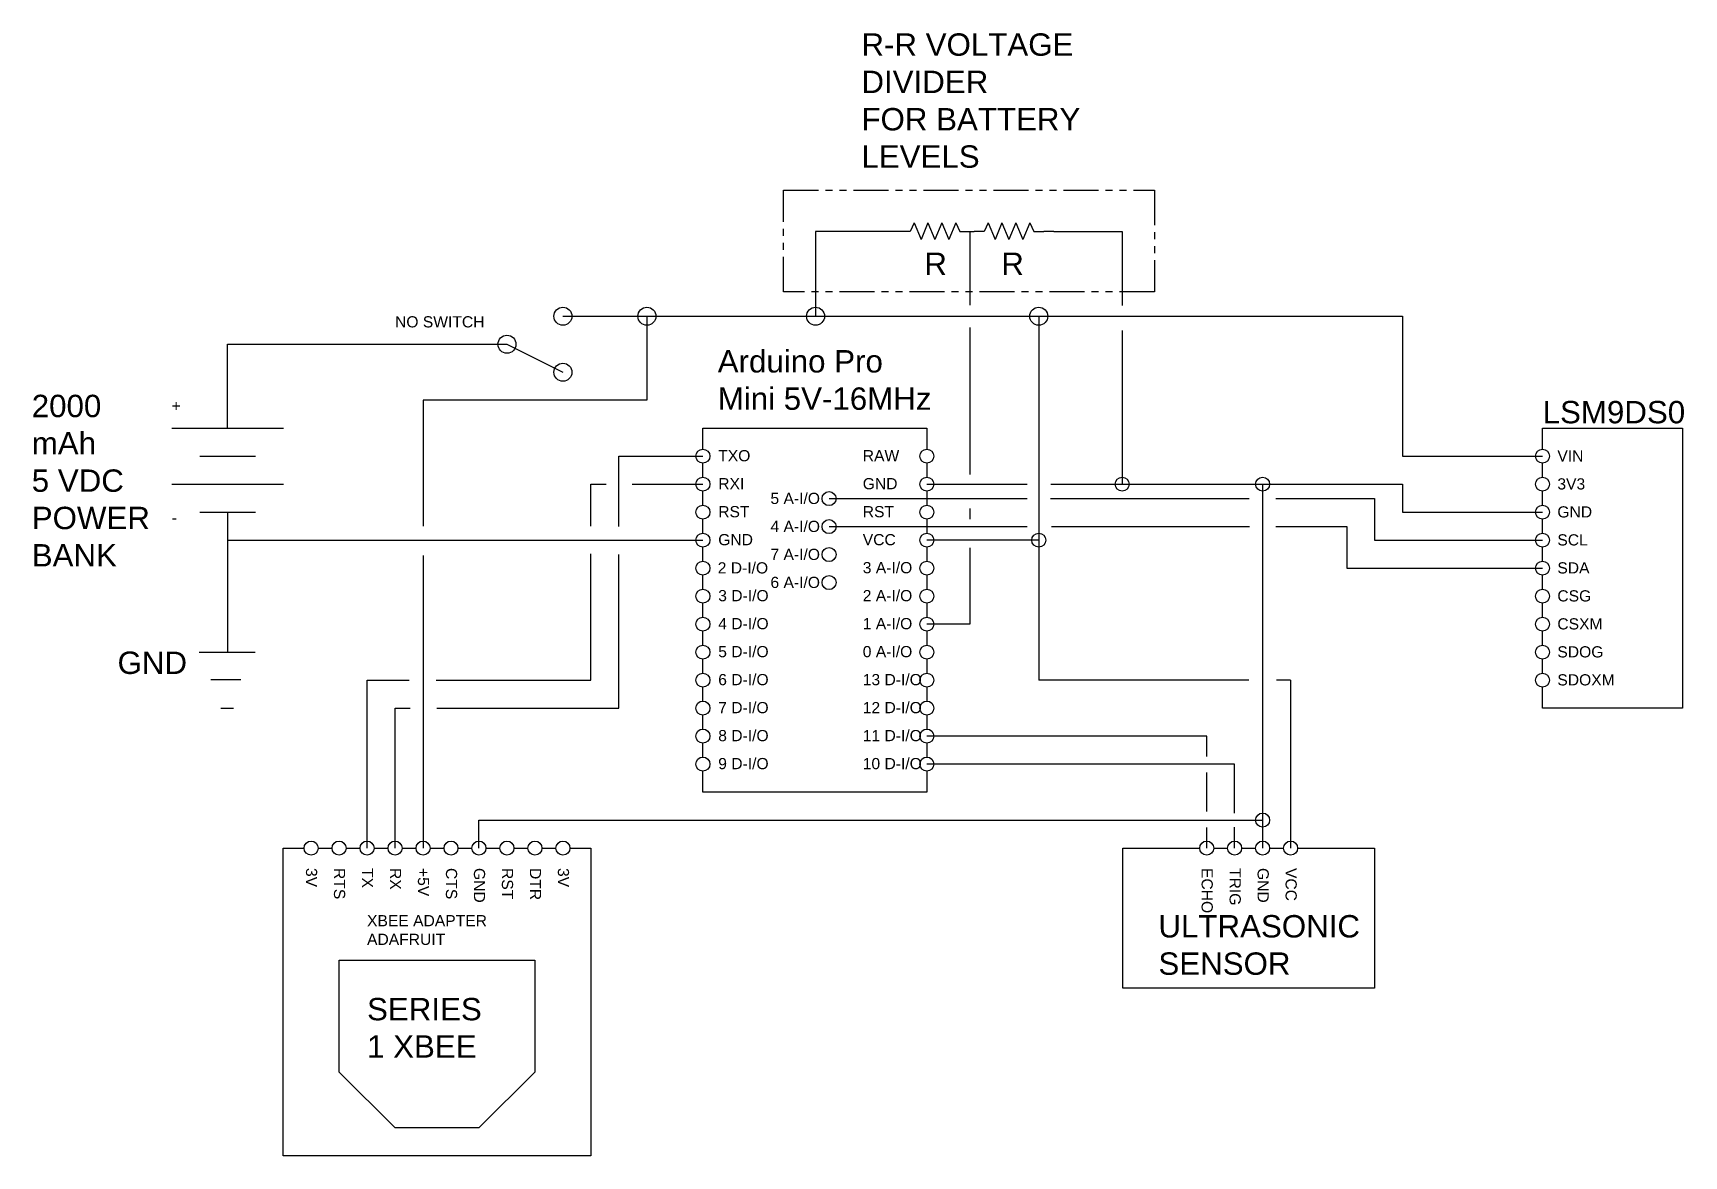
# Model space of a CAD drawing. Header units: inches. Extents: x 8 to 37.5, y 4.5 to 24.6.
import ezdxf

# ---------------------------------------------------------------- set-up
doc = ezdxf.new("R2010")
doc.units = ezdxf.units.IN
doc.header["$MEASUREMENT"] = 0
doc.linetypes.add('PHANTOM2', pattern=[1.25, 0.625, -0.125, 0.125, -0.125, 0.125, -0.125])
doc.styles.get("Standard").update_dxf_attribs({"font": 'arial.ttf'})

# ---------------------------------------------------------------- blocks, each defined once
blk = doc.blocks.new('resistor')
for p, q in [((386.001, 560.985), (386.125, 561.284)), ((386.249, 560.985), (386.125, 561.284)), ((386.249, 560.985), (386.373, 561.284)), ((386.497, 560.985), (386.373, 561.284)), ((386.497, 560.985), (386.621, 561.284)), ((386.746, 560.985), (386.621, 561.284)), ((385.929, 561.141), (385.75, 561.141)), ((386.001, 560.985), (385.929, 561.141)), ((386.746, 560.985), (386.817, 561.141)), ((386.817, 561.141), (386.996, 561.141))]:
    blk.add_line(p, q)

msp = doc.modelspace()

# ---------------------------------------------------------------- linework, layer by layer
for p, q in [((23.522, 21.015), (22.012, 21.015)), ((22.012, 21.015), (22.012, 19.5)), ((23.522, 21.015), (23.522, 21.015)), ((24.768, 21.015), (24.844, 21.015)), ((24.768, 21.015), (24.768, 19.697)), ((26.268, 21.012), (26.09, 21.014)), ((26.268, 21.012), (27.49, 21.012)), ((27.49, 21.012), (27.49, 19.693)), ((17.5, 19.5), (26, 19.5)), ((19, 19.5), (19, 18)), ((26, 19.5), (26, 15.5)), ((26, 19.5), (32.5, 19.5)), ((32.5, 19.5), (32.5, 17)), ((24.768, 19.298), (24.768, 16.673)), ((27.49, 19.246), (27.49, 16.5)), ((11.51, 17.5), (11.51, 19)), ((11.51, 19), (16.5, 19)), ((16.5, 19), (16.5, 19)), ((16.5, 19), (17.5, 18.5)), ((19, 18), (15, 18)), ((15, 18), (15, 15.75)), ((10.51, 17.5), (12.51, 17.5)), ((20, 17.5), (24, 17.5)), ((20, 17.125), (20, 17.5)), ((24, 17.5), (24, 17.125)), ((11.01, 17), (12.01, 17)), ((18.5, 17), (20, 17)), ((18.5, 15.745), (18.5, 17)), ((20, 16.625), (20, 16.875)), ((24, 16.875), (24, 16.625)), ((32.5, 17), (35, 17)), ((10.51, 16.5), (12.51, 16.5)), ((18, 15.748), (18, 16.5)), ((18, 16.5), (18.274, 16.5)), ((18.738, 16.5), (20, 16.5)), ((20, 16.125), (20, 16.375)), ((22.253, 16.242), (25.796, 16.242)), ((24, 16.5), (25.795, 16.5)), ((24, 16.375), (24, 16.125)), ((26.21, 16.242), (29.759, 16.242)), ((26.214, 16.5), (30, 16.5)), ((30, 16.5), (32.5, 16.5)), ((30, 16.5), (30, 10)), ((30.237, 16.242), (31.997, 16.242)), ((31.997, 16.242), (31.997, 15.5)), ((32.5, 16.5), (32.5, 16)), ((11.01, 16), (12.01, 16)), ((11.51, 16), (11.51, 15.5)), ((24.768, 16.066), (24.768, 15.875)), ((32.5, 16), (35, 16)), ((20, 15.625), (20, 15.875)), ((22.253, 15.742), (25.796, 15.742)), ((24, 15.875), (24, 15.625)), ((26.23, 15.742), (29.767, 15.742)), ((30.237, 15.742), (31.504, 15.742)), ((31.504, 15.742), (31.504, 15)), ((11.51, 15.5), (20, 15.5)), ((11.51, 15.5), (11.51, 13.5)), ((20, 15.125), (20, 15.375)), ((26, 15.5), (24, 15.5)), ((24, 15.375), (24, 15.125)), ((24.768, 15.363), (24.768, 13.997)), ((26, 15.5), (26, 13)), ((31.997, 15.5), (35, 15.5)), ((15, 15.224), (15, 10)), ((18, 13), (18, 15.253)), ((18.5, 12.5), (18.5, 15.242)), ((20, 14.625), (20, 14.875)), ((24, 14.875), (24, 14.625)), ((31.504, 15), (35, 15)), ((15, 14.5), (15, 10)), ((20, 14.125), (20, 14.375)), ((24, 14.375), (24, 14.125)), ((20, 13.625), (20, 13.875)), ((24.768, 13.997), (24, 14)), ((24, 13.875), (24, 13.625)), ((11, 13.5), (12, 13.5)), ((20, 13.125), (20, 13.375)), ((24, 13.375), (24, 13.125)), ((11.212, 13.012), (11.745, 13.012)), ((14, 10), (14, 13)), ((14, 10), (14, 13)), ((14, 13), (14.751, 13)), ((15.235, 13), (18, 13)), ((29.755, 13), (26, 13)), ((30.5, 13), (30.248, 13)), ((30.5, 13), (30.5, 10)), ((20, 12.625), (20, 12.875)), ((24, 12.875), (24, 12.625)), ((11.39, 12.499), (11.616, 12.499)), ((14.5, 10), (14.5, 12.5)), ((14.5, 12.5), (14.769, 12.5)), ((15.246, 12.5), (18.5, 12.5)), ((20, 12.125), (20, 12.375)), ((24, 12.375), (24, 12.125)), ((20, 11.625), (20, 11.875)), ((29, 12), (24, 12)), ((24, 11.875), (24, 11.625)), ((29, 11.636), (29, 12)), ((20, 11), (20, 11.375)), ((29.5, 11.5), (24, 11.5)), ((24, 11.375), (24, 11)), ((29, 10.654), (29, 11.349)), ((29.5, 10.621), (29.5, 11.5)), ((24, 11), (20, 11)), ((16, 10), (16, 10.5)), ((16, 10.5), (30, 10.5)), ((29, 10), (29, 10.367)), ((29.5, 10), (29.5, 10.373)), ((13.5, 8), (17, 8)), ((13.5, 6), (13.5, 8)), ((17, 8), (17, 6)), ((14.5, 5), (13.5, 6)), ((17, 6), (16, 5)), ((16, 5), (14.5, 5))]:
    msp.add_line(p, q)
at = {"linetype": 'PHANTOM2'}
msp.add_lwpolyline([(21.441, 21.754), (28.065, 21.754), (28.065, 19.936), (21.441, 19.936)], close=True, dxfattribs=at)
for points in [[(35, 17.125), (35, 17.5), (37.5, 17.5), (37.5, 12.5), (35, 12.5), (35, 12.875)], [(35, 16.625), (35, 16.875)], [(35, 16.125), (35, 16.375)], [(35, 15.625), (35, 15.875)], [(35, 15.125), (35, 15.375)], [(35, 14.625), (35, 14.875)], [(35, 14.125), (35, 14.375)], [(35, 13.625), (35, 13.875)], [(35, 13.125), (35, 13.375)], [(17.625, 10), (18, 10), (18, 4.5), (12.5, 4.5), (12.5, 10), (12.875, 10)], [(13.125, 10), (13.375, 10)], [(13.625, 10), (13.875, 10)], [(14.125, 10), (14.375, 10)], [(14.625, 10), (14.875, 10)], [(15.125, 10), (15.375, 10)], [(15.625, 10), (15.875, 10)], [(16.125, 10), (16.375, 10)], [(16.625, 10), (16.875, 10)], [(17.125, 10), (17.375, 10)], [(30.625, 10), (32, 10), (32, 7.5), (27.5, 7.5), (27.5, 10), (28.875, 10)], [(29.125, 10), (29.375, 10)], [(29.625, 10), (29.875, 10)], [(30.125, 10), (30.375, 10)]]:
    msp.add_lwpolyline(points)
for centre, radius in [((17.5, 19.5), 0.161), ((19, 19.5), 0.161), ((22.012, 19.5), 0.161), ((26, 19.5), 0.161), ((16.5, 19), 0.161), ((17.5, 18.5), 0.161), ((20, 17), 0.125), ((24, 17), 0.125), ((35, 17), 0.125), ((20, 16.5), 0.125), ((24, 16.5), 0.125), ((27.49, 16.5), 0.125), ((30, 16.5), 0.125), ((35, 16.5), 0.125), ((22.253, 16.242), 0.125), ((20, 16), 0.125), ((24, 16), 0.125), ((35, 16), 0.125), ((22.253, 15.742), 0.125), ((20, 15.5), 0.125), ((22.253, 15.242), 0.125), ((24, 15.5), 0.125), ((26, 15.5), 0.125), ((35, 15.5), 0.125), ((20, 15), 0.125), ((24, 15), 0.125), ((35, 15), 0.125), ((22.253, 14.742), 0.125), ((20, 14.5), 0.125), ((24, 14.5), 0.125), ((35, 14.5), 0.125), ((20, 14), 0.125), ((24, 14), 0.125), ((35, 14), 0.125), ((20, 13.5), 0.125), ((24, 13.5), 0.125), ((35, 13.5), 0.125), ((20, 13), 0.125), ((24, 13), 0.125), ((35, 13), 0.125), ((20, 12.5), 0.125), ((24, 12.5), 0.125), ((20, 12), 0.125), ((24, 12), 0.125), ((20, 11.5), 0.125), ((24, 11.5), 0.125), ((30, 10.5), 0.125), ((13, 10), 0.125), ((13.5, 10), 0.125), ((14, 10), 0.125), ((14.5, 10), 0.125), ((15, 10), 0.125), ((15.5, 10), 0.125), ((16, 10), 0.125), ((16.5, 10), 0.125), ((17, 10), 0.125), ((17.5, 10), 0.125), ((29, 10), 0.125), ((29.5, 10), 0.125), ((30, 10), 0.125), ((30.5, 10), 0.125)]:
    msp.add_circle(centre, radius)

# ---------------------------------------------------------------- block references
at = {"rotation": 180}
for p in [(410.518, 582.156), (411.84, 582.155)]:
    msp.add_blockref('resistor', p, dxfattribs=at)

# ---------------------------------------------------------------- texts
for s, p in [('VIN', (35.265, 16.905)), ('3V3', (35.265, 16.405)), ('GND', (35.265, 15.905)), ('SCL', (35.265, 15.405)), ('2 D-I/O', (20.265, 14.905)), ('SDA', (35.265, 14.905)), ('CSG', (35.265, 14.405)), ('CSXM', (35.265, 13.905)), ('SDOG', (35.265, 13.405)), ('SDOXM', (35.265, 12.905))]:
    msp.add_text(s, height=0.2).set_placement(p)
at = {"attachment_point": 1}
for s, width, insert, char_height in [('R-R VOLTAGE DIVIDER\\PFOR BATTERY LEVELS ', 4.82872, (22.832, 24.553), 0.4), ('R', 0.43302, (23.956, 20.637), 0.4), ('R', 0.43302, (25.331, 20.637), 0.4), ('NO SWITCH', 2, (14.5, 19.5), 0.2), ('Arduino Pro\\PMini 5V-16MHz', 4.6675, (20.265, 18.895), 0.4), ('2000 mAh\\P5 VDC\\PPOWER BANK', 2, (8.01, 18.097), 0.4), ('LSM9DS0', 3.5, (35.002, 17.987), 0.4), ('+', 0.5, (10.51, 18), 0.2), ('TXO', 1.32199, (20.274, 17.109), 0.2), ('RAW', 1.32199, (22.856, 17.109), 0.2), ('RXI', 1.32199, (20.274, 16.609), 0.2), ('GND', 1.32199, (22.856, 16.609), 0.2), ('5 A-I/O', 1.32199, (21.207, 16.346), 0.2), ('RST', 1.32199, (20.274, 16.109), 0.2), ('RST', 1.32199, (22.856, 16.109), 0.2), ('-', 0.5, (10.51, 16), 0.2), ('4 A-I/O', 1.32199, (21.207, 15.846), 0.2), ('GND', 1.32199, (20.274, 15.609), 0.2), ('7 A-I/O', 1.32199, (21.207, 15.346), 0.2), ('VCC', 1.32199, (22.856, 15.609), 0.2), ('3 A-I/O', 1.32199, (22.856, 15.109), 0.2), ('6 A-I/O', 1.32199, (21.207, 14.846), 0.2), ('3 D-I/O', 1.32199, (20.274, 14.609), 0.2), ('2 A-I/O', 1.32199, (22.856, 14.609), 0.2), ('4 D-I/O', 1.32199, (20.274, 14.109), 0.2), ('1 A-I/O', 1.32199, (22.856, 14.109), 0.2), ('5 D-I/O', 1.32199, (20.274, 13.609), 0.2), ('0 A-I/O', 1.32199, (22.856, 13.609), 0.2), ('GND', 1.36163, (9.543, 13.51), 0.4), ('6 D-I/O', 1.32199, (20.274, 13.109), 0.2), ('13 D-I/O', 1.32199, (22.856, 13.109), 0.2), ('7 D-I/O', 1.32199, (20.274, 12.609), 0.2), ('12 D-I/O', 1.32199, (22.856, 12.609), 0.2), ('8 D-I/O', 1.32199, (20.274, 12.109), 0.2), ('11 D-I/O', 1.32199, (22.856, 12.109), 0.2), ('9 D-I/O', 1.32199, (20.274, 11.609), 0.2), ('10 D-I/O', 1.32199, (22.856, 11.609), 0.2), ('XBEE ADAPTER\\PADAFRUIT', 2.5, (14, 8.803), 0.2), ('ULTRASONIC SENSOR', 3, (28.138, 8.803), 0.4), ('SERIES 1 XBEE', 2.5, (14, 7.323), 0.4)]:
    msp.add_mtext_dynamic_manual_height_columns(s, width=width, gutter_width=1, heights=[0], dxfattribs=dict(at, insert=insert, char_height=char_height))
at = {"char_height": 0.2, "attachment_point": 1, "rotation": 270}
for s, insert in [('3V', (13.109, 9.644)), ('RTS', (13.609, 9.644)), ('TX', (14.109, 9.644)), ('RX', (14.609, 9.644)), ('+5V', (15.109, 9.644)), ('CTS', (15.609, 9.644)), ('GND', (16.109, 9.644)), ('RST', (16.609, 9.644)), ('DTR', (17.109, 9.644)), ('3V', (17.609, 9.644)), ('ECHO', (29.109, 9.644)), ('TRIG', (29.609, 9.644)), ('GND', (30.109, 9.644)), ('VCC', (30.609, 9.644))]:
    msp.add_mtext_dynamic_manual_height_columns(s, width=1.32199, gutter_width=1, heights=[0], dxfattribs=dict(at, insert=insert))

doc.saveas('drawing.dxf')
